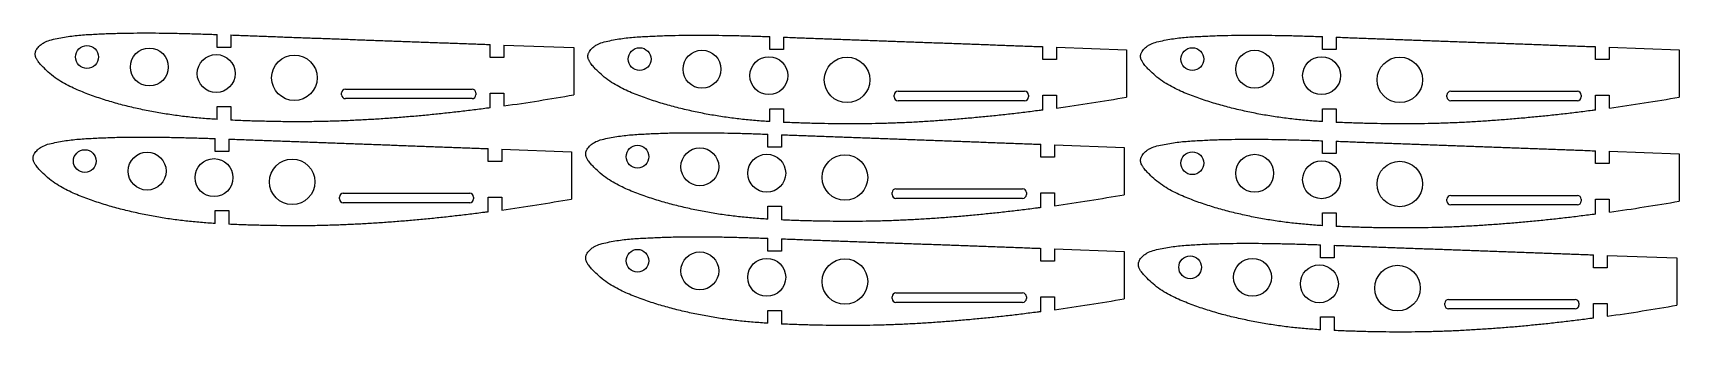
# Model space of a CAD drawing. Header units: inches. Extents: x 9.7 to 31.4, y 13.5 to 17.4.
import ezdxf

# ---------------------------------------------------------------- set-up
doc = ezdxf.new("R2010")
doc.units = ezdxf.units.IN
doc.header["$LTSCALE"] = 1.7325
doc.header["$MEASUREMENT"] = 0
doc.layers.get('0').update_dxf_attribs({"linetype": 'CONTINUOUS'})
doc.layers.add('02___PRT_ALL_AXES', color=7, linetype='CONTINUOUS')

msp = doc.modelspace()

# ---------------------------------------------------------------- linework, layer by layer
at = {"color": 1, "linetype": 'CONTINUOUS'}
for p, q in [((12.136, 17.233), (12.136, 17.403)), ((12.316, 17.396), (12.316, 17.233)), ((19.423, 17.204), (19.423, 17.374)), ((19.603, 17.368), (19.603, 17.204)), ((26.711, 17.204), (26.711, 17.374)), ((26.891, 17.368), (26.891, 17.204)), ((12.316, 17.233), (12.136, 17.233)), ((15.736, 17.1), (15.736, 17.27)), ((15.916, 17.264), (15.916, 17.1)), ((15.916, 17.264), (16.836, 17.23)), ((16.836, 17.23), (16.836, 16.606)), ((19.603, 17.204), (19.423, 17.204)), ((23.023, 17.072), (23.023, 17.242)), ((23.203, 17.235), (23.203, 17.072)), ((23.203, 17.235), (24.123, 17.201)), ((24.123, 17.201), (24.123, 16.577)), ((26.891, 17.204), (26.711, 17.204)), ((30.311, 17.072), (30.311, 17.242)), ((30.491, 17.235), (30.491, 17.072)), ((30.491, 17.235), (31.411, 17.201)), ((31.411, 17.201), (31.411, 16.577)), ((15.916, 17.1), (15.736, 17.1)), ((23.203, 17.072), (23.023, 17.072)), ((30.491, 17.072), (30.311, 17.072)), ((13.775, 16.607), (13.775, 16.632)), ((13.825, 16.682), (15.495, 16.682)), ((15.495, 16.557), (13.825, 16.557)), ((15.545, 16.632), (15.545, 16.607)), ((15.736, 16.631), (15.916, 16.631)), ((15.736, 16.436), (15.736, 16.631)), ((15.916, 16.631), (15.916, 16.461)), ((21.062, 16.579), (21.062, 16.604)), ((21.112, 16.654), (22.782, 16.654)), ((22.782, 16.529), (21.112, 16.529)), ((22.832, 16.604), (22.832, 16.579)), ((23.023, 16.602), (23.203, 16.602)), ((23.023, 16.407), (23.023, 16.602)), ((23.203, 16.602), (23.203, 16.432)), ((28.35, 16.579), (28.35, 16.604)), ((28.4, 16.654), (30.07, 16.654)), ((30.07, 16.529), (28.4, 16.529)), ((30.12, 16.604), (30.12, 16.579)), ((30.311, 16.602), (30.491, 16.602)), ((30.311, 16.407), (30.311, 16.602)), ((30.491, 16.602), (30.491, 16.432)), ((12.136, 16.283), (12.136, 16.453)), ((12.136, 16.453), (12.316, 16.453)), ((12.316, 16.453), (12.316, 16.273)), ((19.423, 16.254), (19.423, 16.424)), ((19.423, 16.424), (19.603, 16.424)), ((19.603, 16.424), (19.603, 16.244)), ((26.711, 16.254), (26.711, 16.424)), ((26.711, 16.424), (26.891, 16.424)), ((26.891, 16.424), (26.891, 16.244)), ((19.395, 15.918), (19.395, 16.088)), ((19.575, 16.082), (19.575, 15.918)), ((12.107, 15.861), (12.107, 16.031)), ((12.287, 15.861), (12.107, 15.861)), ((12.287, 16.024), (12.287, 15.861)), ((15.707, 15.728), (15.707, 15.898)), ((15.887, 15.892), (15.887, 15.728)), ((15.887, 15.892), (16.807, 15.858)), ((16.807, 15.858), (16.807, 15.234)), ((19.575, 15.918), (19.395, 15.918)), ((22.995, 15.786), (22.995, 15.956)), ((23.175, 15.949), (23.175, 15.786)), ((23.175, 15.949), (24.095, 15.915)), ((24.095, 15.915), (24.095, 15.291)), ((26.711, 15.832), (26.711, 16.002)), ((26.891, 15.996), (26.891, 15.832)), ((30.311, 15.7), (30.311, 15.87)), ((30.491, 15.863), (30.491, 15.7)), ((30.491, 15.863), (31.411, 15.829)), ((15.887, 15.728), (15.707, 15.728)), ((23.175, 15.786), (22.995, 15.786)), ((26.891, 15.832), (26.711, 15.832)), ((30.491, 15.7), (30.311, 15.7)), ((31.411, 15.829), (31.411, 15.205)), ((13.746, 15.235), (13.746, 15.26)), ((13.796, 15.31), (15.466, 15.31)), ((15.516, 15.26), (15.516, 15.235)), ((15.707, 15.259), (15.887, 15.259)), ((15.707, 15.064), (15.707, 15.259)), ((15.887, 15.259), (15.887, 15.089)), ((21.034, 15.293), (21.034, 15.318)), ((21.084, 15.368), (22.754, 15.368)), ((22.754, 15.243), (21.084, 15.243)), ((22.804, 15.318), (22.804, 15.293)), ((22.995, 15.316), (23.175, 15.316)), ((22.995, 15.121), (22.995, 15.316)), ((23.175, 15.316), (23.175, 15.146)), ((28.35, 15.207), (28.35, 15.232)), ((28.4, 15.282), (30.07, 15.282)), ((30.12, 15.232), (30.12, 15.207)), ((30.311, 15.23), (30.491, 15.23)), ((30.311, 15.035), (30.311, 15.23)), ((30.491, 15.23), (30.491, 15.06)), ((12.107, 14.911), (12.107, 15.081)), ((12.107, 15.081), (12.287, 15.081)), ((12.287, 15.081), (12.287, 14.901)), ((15.466, 15.185), (13.796, 15.185)), ((19.395, 14.968), (19.395, 15.138)), ((19.395, 15.138), (19.575, 15.138)), ((19.575, 15.138), (19.575, 14.958)), ((26.711, 14.882), (26.711, 15.052)), ((26.711, 15.052), (26.891, 15.052)), ((26.891, 15.052), (26.891, 14.872)), ((30.07, 15.157), (28.4, 15.157)), ((19.395, 14.546), (19.395, 14.716)), ((19.575, 14.546), (19.395, 14.546)), ((19.575, 14.71), (19.575, 14.546)), ((22.995, 14.414), (22.995, 14.584)), ((23.175, 14.577), (23.175, 14.414)), ((23.175, 14.577), (24.095, 14.543)), ((24.095, 14.543), (24.095, 13.919)), ((26.682, 14.461), (26.682, 14.631)), ((26.862, 14.624), (26.862, 14.461)), ((23.175, 14.414), (22.995, 14.414)), ((26.862, 14.461), (26.682, 14.461)), ((30.282, 14.328), (30.282, 14.498)), ((30.462, 14.328), (30.282, 14.328)), ((30.462, 14.491), (30.462, 14.328)), ((30.462, 14.491), (31.382, 14.458)), ((31.382, 14.458), (31.382, 13.834)), ((21.034, 13.921), (21.034, 13.946)), ((21.084, 13.996), (22.754, 13.996)), ((22.804, 13.946), (22.804, 13.921)), ((22.995, 13.944), (23.175, 13.944)), ((22.995, 13.749), (22.995, 13.944)), ((23.175, 13.944), (23.175, 13.774)), ((28.371, 13.91), (30.041, 13.91)), ((19.395, 13.596), (19.395, 13.766)), ((19.395, 13.766), (19.575, 13.766)), ((19.575, 13.766), (19.575, 13.586)), ((22.754, 13.871), (21.084, 13.871)), ((26.682, 13.51), (26.682, 13.68)), ((26.682, 13.68), (26.862, 13.68)), ((26.862, 13.68), (26.862, 13.501)), ((28.321, 13.835), (28.321, 13.86)), ((30.041, 13.785), (28.371, 13.785)), ((30.091, 13.86), (30.091, 13.835)), ((30.282, 13.859), (30.462, 13.859)), ((30.282, 13.664), (30.282, 13.859)), ((30.462, 13.859), (30.462, 13.689))]:
    msp.add_line(p, q, dxfattribs=at)
for centre, radius, start, end in [((13.825, 16.632), 0.05, 90, 180), ((13.825, 16.607), 0.05, 180, 270), ((15.495, 16.632), 0.05, 0, 90), ((15.495, 16.607), 0.05, 270, 360), ((11.554, 47.088), 30.936, 278.1046, 279.8296), ((21.112, 16.604), 0.05, 90, 180), ((21.112, 16.579), 0.05, 180, 270), ((22.782, 16.604), 0.05, 0, 90), ((22.782, 16.579), 0.05, 270, 360), ((18.842, 47.059), 30.936, 278.1046, 279.8296), ((28.4, 16.604), 0.05, 90, 180), ((28.4, 16.579), 0.05, 180, 270), ((30.07, 16.604), 0.05, 0, 90), ((30.07, 16.579), 0.05, 270, 360), ((26.13, 47.059), 30.936, 278.1046, 279.8296), ((13.796, 15.26), 0.05, 90, 180), ((13.796, 15.235), 0.05, 180, 270), ((15.466, 15.26), 0.05, 0, 90), ((15.466, 15.235), 0.05, 270, 360), ((11.526, 45.716), 30.936, 278.1046, 279.8296), ((21.084, 15.318), 0.05, 90, 180), ((21.084, 15.293), 0.05, 180, 270), ((22.754, 15.318), 0.05, 0, 90), ((22.754, 15.293), 0.05, 270, 360), ((18.813, 45.773), 30.936, 278.1046, 279.8296), ((28.4, 15.232), 0.05, 90, 180), ((28.4, 15.207), 0.05, 180, 270), ((30.07, 15.232), 0.05, 0, 90), ((30.07, 15.207), 0.05, 270, 360), ((26.13, 45.687), 30.936, 278.1046, 279.8296), ((21.084, 13.946), 0.05, 90, 180), ((21.084, 13.921), 0.05, 180, 270), ((22.754, 13.946), 0.05, 0, 90), ((22.754, 13.921), 0.05, 270, 360), ((18.813, 44.401), 30.936, 278.1046, 279.8296), ((28.371, 13.86), 0.05, 90, 180), ((30.041, 13.86), 0.05, 0, 90), ((28.371, 13.835), 0.05, 180, 270), ((30.041, 13.835), 0.05, 270, 360), ((26.101, 44.316), 30.936, 278.1046, 279.8296)]:
    msp.add_arc(centre, radius, start, end, dxfattribs=at)
for points, knots in [([(9.736, 17.132), (9.734, 17.148), (9.736, 17.167), (9.746, 17.192), (9.757, 17.211), (9.778, 17.239), (9.81, 17.269), (9.861, 17.303), (9.932, 17.331), (10.024, 17.349), (10.119, 17.368), (10.216, 17.383), (10.344, 17.397), (10.504, 17.406), (10.696, 17.415), (10.888, 17.42), (11.08, 17.423), (11.272, 17.423), (11.464, 17.421), (11.656, 17.417), (11.848, 17.412), (12.008, 17.407), (12.104, 17.404), (12.136, 17.403)], [0, 0, 0, 0, 0.017978, 0.023209, 0.031325, 0.044191, 0.06524, 0.083686, 0.11681, 0.156117, 0.195091, 0.233812, 0.272314, 0.34904, 0.425678, 0.502268, 0.578832, 0.655389, 0.73195, 0.808521, 0.885104, 0.961699, 1, 1, 1, 1]), ([(12.316, 17.396), (12.352, 17.395), (12.452, 17.391), (12.616, 17.385), (12.808, 17.378), (13, 17.37), (13.192, 17.363), (13.384, 17.356), (13.576, 17.35), (13.768, 17.343), (13.96, 17.335), (14.152, 17.328), (14.344, 17.321), (14.536, 17.314), (14.728, 17.307), (14.92, 17.3), (15.112, 17.293), (15.304, 17.286), (15.496, 17.279), (15.64, 17.274), (15.72, 17.271), (15.736, 17.27)], [0, 0, 0, 0, 0.03158, 0.087723, 0.143865, 0.200005, 0.256145, 0.312284, 0.368424, 0.424563, 0.480703, 0.536844, 0.592984, 0.649124, 0.705265, 0.761405, 0.817545, 0.873685, 0.929825, 0.985965, 1, 1, 1, 1]), ([(17.023, 17.104), (17.021, 17.119), (17.024, 17.139), (17.034, 17.163), (17.044, 17.182), (17.065, 17.211), (17.098, 17.24), (17.148, 17.275), (17.22, 17.302), (17.311, 17.321), (17.407, 17.34), (17.503, 17.354), (17.631, 17.368), (17.791, 17.377), (17.983, 17.386), (18.175, 17.392), (18.367, 17.394), (18.559, 17.394), (18.751, 17.392), (18.943, 17.389), (19.135, 17.384), (19.295, 17.379), (19.391, 17.375), (19.423, 17.374)], [0, 0, 0, 0, 0.017978, 0.023209, 0.031325, 0.044191, 0.06524, 0.083686, 0.11681, 0.156117, 0.195091, 0.233812, 0.272314, 0.34904, 0.425678, 0.502268, 0.578832, 0.655389, 0.73195, 0.808521, 0.885104, 0.961699, 1, 1, 1, 1]), ([(19.603, 17.368), (19.639, 17.366), (19.739, 17.362), (19.903, 17.356), (20.095, 17.349), (20.287, 17.342), (20.479, 17.335), (20.671, 17.328), (20.863, 17.321), (21.055, 17.314), (21.247, 17.307), (21.439, 17.3), (21.631, 17.293), (21.823, 17.286), (22.015, 17.279), (22.207, 17.272), (22.399, 17.265), (22.591, 17.257), (22.783, 17.25), (22.927, 17.245), (23.007, 17.242), (23.023, 17.242)], [0, 0, 0, 0, 0.03158, 0.087723, 0.143865, 0.200005, 0.256145, 0.312284, 0.368424, 0.424563, 0.480703, 0.536844, 0.592984, 0.649124, 0.705265, 0.761405, 0.817545, 0.873685, 0.929825, 0.985965, 1, 1, 1, 1]), ([(24.311, 17.104), (24.309, 17.119), (24.312, 17.139), (24.321, 17.163), (24.332, 17.182), (24.353, 17.211), (24.385, 17.24), (24.436, 17.275), (24.507, 17.302), (24.599, 17.321), (24.695, 17.34), (24.791, 17.354), (24.919, 17.368), (25.079, 17.377), (25.271, 17.386), (25.463, 17.392), (25.655, 17.394), (25.847, 17.394), (26.039, 17.392), (26.231, 17.389), (26.423, 17.384), (26.583, 17.379), (26.679, 17.375), (26.711, 17.374)], [0, 0, 0, 0, 0.017978, 0.023209, 0.031325, 0.044191, 0.06524, 0.083686, 0.11681, 0.156117, 0.195091, 0.233812, 0.272314, 0.34904, 0.425678, 0.502268, 0.578832, 0.655389, 0.73195, 0.808521, 0.885104, 0.961699, 1, 1, 1, 1]), ([(26.891, 17.368), (26.927, 17.366), (27.027, 17.362), (27.191, 17.356), (27.383, 17.349), (27.575, 17.342), (27.767, 17.335), (27.959, 17.328), (28.151, 17.321), (28.343, 17.314), (28.535, 17.307), (28.727, 17.3), (28.919, 17.293), (29.111, 17.286), (29.303, 17.279), (29.495, 17.272), (29.687, 17.265), (29.879, 17.257), (30.071, 17.25), (30.215, 17.245), (30.295, 17.242), (30.311, 17.242)], [0, 0, 0, 0, 0.03158, 0.087723, 0.143865, 0.200005, 0.256145, 0.312284, 0.368424, 0.424563, 0.480703, 0.536844, 0.592984, 0.649124, 0.705265, 0.761405, 0.817545, 0.873685, 0.929825, 0.985965, 1, 1, 1, 1]), ([(12.136, 16.283), (12.104, 16.285), (12.008, 16.291), (11.848, 16.304), (11.655, 16.326), (11.463, 16.353), (11.271, 16.387), (11.079, 16.426), (10.887, 16.472), (10.695, 16.526), (10.502, 16.589), (10.342, 16.65), (10.215, 16.707), (10.118, 16.756), (10.02, 16.815), (9.93, 16.884), (9.863, 16.949), (9.811, 17.001), (9.778, 17.039), (9.757, 17.072), (9.746, 17.094), (9.739, 17.112), (9.737, 17.125), (9.736, 17.132)], [0, 0, 0, 0, 0.036535, 0.109698, 0.183051, 0.256693, 0.330704, 0.40515, 0.480137, 0.555867, 0.632602, 0.710688, 0.750634, 0.791631, 0.834343, 0.880233, 0.920245, 0.941185, 0.963992, 0.977505, 0.985903, 0.991281, 1, 1, 1, 1]), ([(19.423, 16.254), (19.391, 16.256), (19.295, 16.262), (19.135, 16.276), (18.943, 16.297), (18.751, 16.324), (18.559, 16.358), (18.367, 16.398), (18.174, 16.444), (17.982, 16.498), (17.79, 16.561), (17.63, 16.621), (17.502, 16.678), (17.405, 16.728), (17.308, 16.786), (17.218, 16.855), (17.15, 16.92), (17.099, 16.973), (17.066, 17.011), (17.044, 17.044), (17.034, 17.065), (17.027, 17.084), (17.024, 17.096), (17.023, 17.104)], [0, 0, 0, 0, 0.036535, 0.109698, 0.183051, 0.256693, 0.330704, 0.40515, 0.480137, 0.555867, 0.632602, 0.710688, 0.750634, 0.791631, 0.834343, 0.880233, 0.920245, 0.941185, 0.963992, 0.977505, 0.985903, 0.991281, 1, 1, 1, 1]), ([(26.711, 16.254), (26.679, 16.256), (26.583, 16.262), (26.423, 16.276), (26.231, 16.297), (26.038, 16.324), (25.846, 16.358), (25.654, 16.398), (25.462, 16.444), (25.27, 16.498), (25.077, 16.561), (24.917, 16.621), (24.79, 16.678), (24.693, 16.728), (24.595, 16.786), (24.505, 16.855), (24.438, 16.92), (24.386, 16.973), (24.353, 17.011), (24.332, 17.044), (24.321, 17.065), (24.314, 17.084), (24.312, 17.096), (24.311, 17.104)], [0, 0, 0, 0, 0.036535, 0.109698, 0.183051, 0.256693, 0.330704, 0.40515, 0.480137, 0.555867, 0.632602, 0.710688, 0.750634, 0.791631, 0.834343, 0.880233, 0.920245, 0.941185, 0.963992, 0.977505, 0.985903, 0.991281, 1, 1, 1, 1]), ([(15.736, 16.436), (15.72, 16.434), (15.64, 16.423), (15.496, 16.405), (15.304, 16.382), (15.112, 16.361), (14.92, 16.341), (14.728, 16.323), (14.536, 16.308), (14.344, 16.293), (14.152, 16.281), (13.96, 16.271), (13.768, 16.262), (13.576, 16.257), (13.384, 16.253), (13.192, 16.252), (13, 16.253), (12.808, 16.257), (12.616, 16.261), (12.452, 16.267), (12.352, 16.271), (12.316, 16.273)], [0, 0, 0, 0, 0.014123, 0.070576, 0.126969, 0.183304, 0.239587, 0.295822, 0.352012, 0.408162, 0.464275, 0.520353, 0.5764, 0.632423, 0.688429, 0.744426, 0.800424, 0.856429, 0.912444, 0.968473, 1, 1, 1, 1]), ([(23.023, 16.407), (23.007, 16.405), (22.927, 16.394), (22.783, 16.376), (22.591, 16.353), (22.399, 16.332), (22.207, 16.313), (22.015, 16.295), (21.823, 16.279), (21.631, 16.265), (21.439, 16.252), (21.247, 16.242), (21.055, 16.234), (20.863, 16.228), (20.671, 16.225), (20.479, 16.224), (20.287, 16.225), (20.095, 16.228), (19.903, 16.233), (19.739, 16.238), (19.639, 16.243), (19.603, 16.244)], [0, 0, 0, 0, 0.014123, 0.070576, 0.126969, 0.183304, 0.239587, 0.295822, 0.352012, 0.408162, 0.464275, 0.520353, 0.5764, 0.632423, 0.688429, 0.744426, 0.800424, 0.856429, 0.912444, 0.968473, 1, 1, 1, 1]), ([(30.311, 16.407), (30.295, 16.405), (30.215, 16.394), (30.071, 16.376), (29.879, 16.353), (29.687, 16.332), (29.495, 16.313), (29.303, 16.295), (29.111, 16.279), (28.919, 16.265), (28.727, 16.252), (28.535, 16.242), (28.343, 16.234), (28.151, 16.228), (27.959, 16.225), (27.767, 16.224), (27.575, 16.225), (27.383, 16.228), (27.191, 16.233), (27.027, 16.238), (26.927, 16.243), (26.891, 16.244)], [0, 0, 0, 0, 0.014123, 0.070576, 0.126969, 0.183304, 0.239587, 0.295822, 0.352012, 0.408162, 0.464275, 0.520353, 0.5764, 0.632423, 0.688429, 0.744426, 0.800424, 0.856429, 0.912444, 0.968473, 1, 1, 1, 1]), ([(16.995, 15.818), (16.993, 15.833), (16.995, 15.853), (17.005, 15.877), (17.016, 15.896), (17.037, 15.925), (17.069, 15.954), (17.12, 15.989), (17.191, 16.016), (17.283, 16.035), (17.378, 16.054), (17.475, 16.068), (17.603, 16.082), (17.763, 16.091), (17.955, 16.1), (18.147, 16.106), (18.339, 16.108), (18.531, 16.108), (18.723, 16.106), (18.915, 16.103), (19.107, 16.098), (19.267, 16.093), (19.363, 16.089), (19.395, 16.088)], [0, 0, 0, 0, 0.017978, 0.023209, 0.031325, 0.044191, 0.06524, 0.083686, 0.11681, 0.156117, 0.195091, 0.233812, 0.272314, 0.34904, 0.425678, 0.502268, 0.578832, 0.655389, 0.73195, 0.808521, 0.885104, 0.961699, 1, 1, 1, 1]), ([(19.575, 16.082), (19.611, 16.08), (19.711, 16.076), (19.875, 16.07), (20.067, 16.063), (20.259, 16.056), (20.451, 16.049), (20.643, 16.042), (20.835, 16.035), (21.027, 16.028), (21.219, 16.021), (21.411, 16.014), (21.603, 16.007), (21.795, 16), (21.987, 15.993), (22.179, 15.986), (22.371, 15.978), (22.563, 15.971), (22.755, 15.964), (22.899, 15.959), (22.979, 15.956), (22.995, 15.956)], [0, 0, 0, 0, 0.03158, 0.087723, 0.143865, 0.200005, 0.256145, 0.312284, 0.368424, 0.424563, 0.480703, 0.536844, 0.592984, 0.649124, 0.705265, 0.761405, 0.817545, 0.873685, 0.929825, 0.985965, 1, 1, 1, 1]), ([(9.707, 15.76), (9.705, 15.776), (9.708, 15.795), (9.718, 15.82), (9.728, 15.839), (9.749, 15.867), (9.782, 15.897), (9.832, 15.931), (9.904, 15.959), (9.995, 15.977), (10.091, 15.997), (10.187, 16.011), (10.315, 16.025), (10.475, 16.034), (10.667, 16.043), (10.859, 16.049), (11.051, 16.051), (11.243, 16.051), (11.435, 16.049), (11.627, 16.045), (11.819, 16.04), (11.979, 16.035), (12.075, 16.032), (12.107, 16.031)], [0, 0, 0, 0, 0.017978, 0.023209, 0.031325, 0.044191, 0.06524, 0.083686, 0.11681, 0.156117, 0.195091, 0.233812, 0.272314, 0.34904, 0.425678, 0.502268, 0.578832, 0.655389, 0.73195, 0.808521, 0.885104, 0.961699, 1, 1, 1, 1]), ([(12.287, 16.024), (12.323, 16.023), (12.423, 16.019), (12.587, 16.013), (12.779, 16.006), (12.971, 15.999), (13.163, 15.992), (13.355, 15.985), (13.547, 15.978), (13.739, 15.971), (13.931, 15.964), (14.123, 15.957), (14.315, 15.95), (14.507, 15.942), (14.699, 15.935), (14.891, 15.928), (15.083, 15.921), (15.275, 15.914), (15.467, 15.907), (15.611, 15.902), (15.691, 15.899), (15.707, 15.898)], [0, 0, 0, 0, 0.03158, 0.087723, 0.143865, 0.200005, 0.256145, 0.312284, 0.368424, 0.424563, 0.480703, 0.536844, 0.592984, 0.649124, 0.705265, 0.761405, 0.817545, 0.873685, 0.929825, 0.985965, 1, 1, 1, 1]), ([(24.311, 15.732), (24.309, 15.747), (24.312, 15.767), (24.321, 15.791), (24.332, 15.811), (24.353, 15.839), (24.385, 15.869), (24.436, 15.903), (24.507, 15.93), (24.599, 15.949), (24.695, 15.968), (24.791, 15.983), (24.919, 15.996), (25.079, 16.005), (25.271, 16.015), (25.463, 16.02), (25.655, 16.023), (25.847, 16.023), (26.039, 16.021), (26.231, 16.017), (26.423, 16.012), (26.583, 16.007), (26.679, 16.003), (26.711, 16.002)], [0, 0, 0, 0, 0.017978, 0.023209, 0.031325, 0.044191, 0.06524, 0.083686, 0.11681, 0.156117, 0.195091, 0.233812, 0.272314, 0.34904, 0.425678, 0.502268, 0.578832, 0.655389, 0.73195, 0.808521, 0.885104, 0.961699, 1, 1, 1, 1]), ([(26.891, 15.996), (26.927, 15.994), (27.027, 15.991), (27.191, 15.984), (27.383, 15.977), (27.575, 15.97), (27.767, 15.963), (27.959, 15.956), (28.151, 15.949), (28.343, 15.942), (28.535, 15.935), (28.727, 15.928), (28.919, 15.921), (29.111, 15.914), (29.303, 15.907), (29.495, 15.9), (29.687, 15.893), (29.879, 15.886), (30.071, 15.879), (30.215, 15.873), (30.295, 15.87), (30.311, 15.87)], [0, 0, 0, 0, 0.03158, 0.087723, 0.143865, 0.200005, 0.256145, 0.312284, 0.368424, 0.424563, 0.480703, 0.536844, 0.592984, 0.649124, 0.705265, 0.761405, 0.817545, 0.873685, 0.929825, 0.985965, 1, 1, 1, 1]), ([(12.107, 14.911), (12.075, 14.913), (11.979, 14.919), (11.819, 14.933), (11.627, 14.954), (11.435, 14.981), (11.243, 15.015), (11.051, 15.055), (10.858, 15.101), (10.666, 15.154), (10.474, 15.218), (10.314, 15.278), (10.186, 15.335), (10.089, 15.384), (9.992, 15.443), (9.902, 15.512), (9.834, 15.577), (9.782, 15.629), (9.75, 15.668), (9.728, 15.701), (9.718, 15.722), (9.711, 15.741), (9.708, 15.753), (9.707, 15.76)], [0, 0, 0, 0, 0.036535, 0.109698, 0.183051, 0.256693, 0.330704, 0.40515, 0.480137, 0.555867, 0.632602, 0.710688, 0.750634, 0.791631, 0.834343, 0.880233, 0.920245, 0.941185, 0.963992, 0.977505, 0.985903, 0.991281, 1, 1, 1, 1]), ([(19.395, 14.968), (19.363, 14.97), (19.267, 14.976), (19.107, 14.99), (18.914, 15.011), (18.722, 15.038), (18.53, 15.072), (18.338, 15.112), (18.146, 15.158), (17.954, 15.212), (17.761, 15.275), (17.601, 15.335), (17.474, 15.392), (17.377, 15.442), (17.279, 15.5), (17.189, 15.569), (17.122, 15.634), (17.07, 15.686), (17.037, 15.725), (17.016, 15.758), (17.005, 15.779), (16.998, 15.798), (16.996, 15.81), (16.995, 15.818)], [0, 0, 0, 0, 0.036535, 0.109698, 0.183051, 0.256693, 0.330704, 0.40515, 0.480137, 0.555867, 0.632602, 0.710688, 0.750634, 0.791631, 0.834343, 0.880233, 0.920245, 0.941185, 0.963992, 0.977505, 0.985903, 0.991281, 1, 1, 1, 1]), ([(26.711, 14.882), (26.679, 14.884), (26.583, 14.891), (26.423, 14.904), (26.231, 14.925), (26.038, 14.953), (25.846, 14.986), (25.654, 15.026), (25.462, 15.072), (25.27, 15.126), (25.077, 15.189), (24.917, 15.25), (24.79, 15.306), (24.693, 15.356), (24.595, 15.415), (24.505, 15.483), (24.438, 15.548), (24.386, 15.601), (24.353, 15.639), (24.332, 15.672), (24.321, 15.694), (24.314, 15.712), (24.312, 15.724), (24.311, 15.732)], [0, 0, 0, 0, 0.036535, 0.109698, 0.183051, 0.256693, 0.330704, 0.40515, 0.480137, 0.555867, 0.632602, 0.710688, 0.750634, 0.791631, 0.834343, 0.880233, 0.920245, 0.941185, 0.963992, 0.977505, 0.985903, 0.991281, 1, 1, 1, 1]), ([(15.707, 15.064), (15.691, 15.062), (15.611, 15.051), (15.467, 15.033), (15.275, 15.01), (15.083, 14.989), (14.891, 14.969), (14.699, 14.952), (14.507, 14.936), (14.315, 14.922), (14.123, 14.909), (13.931, 14.899), (13.739, 14.891), (13.547, 14.885), (13.355, 14.881), (13.163, 14.88), (12.971, 14.882), (12.779, 14.885), (12.587, 14.89), (12.423, 14.895), (12.323, 14.899), (12.287, 14.901)], [0, 0, 0, 0, 0.014123, 0.070576, 0.126969, 0.183304, 0.239587, 0.295822, 0.352012, 0.408162, 0.464275, 0.520353, 0.5764, 0.632423, 0.688429, 0.744426, 0.800424, 0.856429, 0.912444, 0.968473, 1, 1, 1, 1]), ([(22.995, 15.121), (22.979, 15.119), (22.899, 15.108), (22.755, 15.09), (22.563, 15.067), (22.371, 15.046), (22.179, 15.027), (21.987, 15.009), (21.795, 14.993), (21.603, 14.979), (21.411, 14.966), (21.219, 14.956), (21.027, 14.948), (20.835, 14.942), (20.643, 14.939), (20.451, 14.938), (20.259, 14.939), (20.067, 14.942), (19.875, 14.947), (19.711, 14.952), (19.611, 14.957), (19.575, 14.958)], [0, 0, 0, 0, 0.014123, 0.070576, 0.126969, 0.183304, 0.239587, 0.295822, 0.352012, 0.408162, 0.464275, 0.520353, 0.5764, 0.632423, 0.688429, 0.744426, 0.800424, 0.856429, 0.912444, 0.968473, 1, 1, 1, 1]), ([(30.311, 15.035), (30.295, 15.033), (30.215, 15.023), (30.071, 15.004), (29.879, 14.981), (29.687, 14.96), (29.495, 14.941), (29.303, 14.923), (29.111, 14.907), (28.919, 14.893), (28.727, 14.881), (28.535, 14.87), (28.343, 14.862), (28.151, 14.856), (27.959, 14.853), (27.767, 14.852), (27.575, 14.853), (27.383, 14.856), (27.191, 14.861), (27.027, 14.867), (26.927, 14.871), (26.891, 14.872)], [0, 0, 0, 0, 0.014123, 0.070576, 0.126969, 0.183304, 0.239587, 0.295822, 0.352012, 0.408162, 0.464275, 0.520353, 0.5764, 0.632423, 0.688429, 0.744426, 0.800424, 0.856429, 0.912444, 0.968473, 1, 1, 1, 1]), ([(16.995, 14.446), (16.993, 14.461), (16.995, 14.481), (17.005, 14.505), (17.016, 14.525), (17.037, 14.553), (17.069, 14.583), (17.12, 14.617), (17.191, 14.644), (17.283, 14.663), (17.378, 14.682), (17.475, 14.697), (17.603, 14.71), (17.763, 14.719), (17.955, 14.728), (18.147, 14.734), (18.339, 14.737), (18.531, 14.737), (18.723, 14.735), (18.915, 14.731), (19.107, 14.726), (19.267, 14.721), (19.363, 14.717), (19.395, 14.716)], [0, 0, 0, 0, 0.017978, 0.023209, 0.031325, 0.044191, 0.06524, 0.083686, 0.11681, 0.156117, 0.195091, 0.233812, 0.272314, 0.34904, 0.425678, 0.502268, 0.578832, 0.655389, 0.73195, 0.808521, 0.885104, 0.961699, 1, 1, 1, 1]), ([(19.575, 14.71), (19.611, 14.708), (19.711, 14.705), (19.875, 14.698), (20.067, 14.691), (20.259, 14.684), (20.451, 14.677), (20.643, 14.67), (20.835, 14.663), (21.027, 14.656), (21.219, 14.649), (21.411, 14.642), (21.603, 14.635), (21.795, 14.628), (21.987, 14.621), (22.179, 14.614), (22.371, 14.607), (22.563, 14.6), (22.755, 14.593), (22.899, 14.587), (22.979, 14.584), (22.995, 14.584)], [0, 0, 0, 0, 0.03158, 0.087723, 0.143865, 0.200005, 0.256145, 0.312284, 0.368424, 0.424563, 0.480703, 0.536844, 0.592984, 0.649124, 0.705265, 0.761405, 0.817545, 0.873685, 0.929825, 0.985965, 1, 1, 1, 1]), ([(24.282, 14.36), (24.28, 14.376), (24.283, 14.395), (24.293, 14.419), (24.303, 14.439), (24.324, 14.467), (24.357, 14.497), (24.407, 14.531), (24.479, 14.559), (24.57, 14.577), (24.666, 14.596), (24.762, 14.611), (24.89, 14.624), (25.05, 14.634), (25.242, 14.643), (25.434, 14.648), (25.626, 14.651), (25.818, 14.651), (26.01, 14.649), (26.202, 14.645), (26.394, 14.64), (26.554, 14.635), (26.65, 14.632), (26.682, 14.631)], [0, 0, 0, 0, 0.017978, 0.023209, 0.031325, 0.044191, 0.06524, 0.083686, 0.11681, 0.156117, 0.195091, 0.233812, 0.272314, 0.34904, 0.425678, 0.502268, 0.578832, 0.655389, 0.73195, 0.808521, 0.885104, 0.961699, 1, 1, 1, 1]), ([(26.862, 14.624), (26.898, 14.623), (26.998, 14.619), (27.162, 14.613), (27.354, 14.605), (27.546, 14.598), (27.738, 14.591), (27.93, 14.584), (28.122, 14.577), (28.314, 14.57), (28.506, 14.563), (28.698, 14.556), (28.89, 14.549), (29.082, 14.542), (29.274, 14.535), (29.466, 14.528), (29.658, 14.521), (29.85, 14.514), (30.042, 14.507), (30.186, 14.502), (30.266, 14.499), (30.282, 14.498)], [0, 0, 0, 0, 0.03158, 0.087723, 0.143865, 0.200005, 0.256145, 0.312284, 0.368424, 0.424563, 0.480703, 0.536844, 0.592984, 0.649124, 0.705265, 0.761405, 0.817545, 0.873685, 0.929825, 0.985965, 1, 1, 1, 1]), ([(19.395, 13.596), (19.363, 13.598), (19.267, 13.605), (19.107, 13.618), (18.914, 13.639), (18.722, 13.667), (18.53, 13.7), (18.338, 13.74), (18.146, 13.786), (17.954, 13.84), (17.761, 13.903), (17.601, 13.964), (17.474, 14.02), (17.377, 14.07), (17.279, 14.129), (17.189, 14.197), (17.122, 14.262), (17.07, 14.315), (17.037, 14.353), (17.016, 14.386), (17.005, 14.407), (16.998, 14.426), (16.996, 14.438), (16.995, 14.446)], [0, 0, 0, 0, 0.036535, 0.109698, 0.183051, 0.256693, 0.330704, 0.40515, 0.480137, 0.555867, 0.632602, 0.710688, 0.750634, 0.791631, 0.834343, 0.880233, 0.920245, 0.941185, 0.963992, 0.977505, 0.985903, 0.991281, 1, 1, 1, 1]), ([(26.682, 13.51), (26.65, 13.512), (26.554, 13.519), (26.394, 13.532), (26.202, 13.553), (26.01, 13.581), (25.818, 13.615), (25.626, 13.654), (25.433, 13.7), (25.241, 13.754), (25.049, 13.817), (24.889, 13.878), (24.761, 13.935), (24.664, 13.984), (24.567, 14.043), (24.477, 14.112), (24.409, 14.177), (24.358, 14.229), (24.325, 14.267), (24.303, 14.3), (24.293, 14.322), (24.286, 14.34), (24.283, 14.352), (24.282, 14.36)], [0, 0, 0, 0, 0.036535, 0.109698, 0.183051, 0.256693, 0.330704, 0.40515, 0.480137, 0.555867, 0.632602, 0.710688, 0.750634, 0.791631, 0.834343, 0.880233, 0.920245, 0.941185, 0.963992, 0.977505, 0.985903, 0.991281, 1, 1, 1, 1]), ([(22.995, 13.749), (22.979, 13.747), (22.899, 13.737), (22.755, 13.718), (22.563, 13.695), (22.371, 13.674), (22.179, 13.655), (21.987, 13.637), (21.795, 13.621), (21.603, 13.607), (21.411, 13.595), (21.219, 13.584), (21.027, 13.576), (20.835, 13.57), (20.643, 13.567), (20.451, 13.566), (20.259, 13.567), (20.067, 13.57), (19.875, 13.575), (19.711, 13.581), (19.611, 13.585), (19.575, 13.586)], [0, 0, 0, 0, 0.014123, 0.070576, 0.126969, 0.183304, 0.239587, 0.295822, 0.352012, 0.408162, 0.464275, 0.520353, 0.5764, 0.632423, 0.688429, 0.744426, 0.800424, 0.856429, 0.912444, 0.968473, 1, 1, 1, 1]), ([(30.282, 13.664), (30.266, 13.662), (30.186, 13.651), (30.042, 13.632), (29.85, 13.61), (29.658, 13.588), (29.466, 13.569), (29.274, 13.551), (29.082, 13.535), (28.89, 13.521), (28.698, 13.509), (28.506, 13.498), (28.314, 13.49), (28.122, 13.484), (27.93, 13.481), (27.738, 13.48), (27.546, 13.481), (27.354, 13.484), (27.162, 13.489), (26.998, 13.495), (26.898, 13.499), (26.862, 13.501)], [0, 0, 0, 0, 0.014123, 0.070576, 0.126969, 0.183304, 0.239587, 0.295822, 0.352012, 0.408162, 0.464275, 0.520353, 0.5764, 0.632423, 0.688429, 0.744426, 0.800424, 0.856429, 0.912444, 0.968473, 1, 1, 1, 1])]:
    msp.add_open_spline(points, degree=3, knots=knots, dxfattribs=at)
at = {"layer": '02___PRT_ALL_AXES', "color": 1, "linetype": 'CONTINUOUS'}
for centre, radius in [((10.418, 17.106), 0.15), ((11.24, 16.974), 0.25), ((17.705, 17.078), 0.15), ((18.527, 16.945), 0.25), ((24.993, 17.078), 0.15), ((25.815, 16.945), 0.25), ((12.122, 16.888), 0.25), ((13.153, 16.832), 0.3), ((19.409, 16.86), 0.25), ((20.44, 16.804), 0.3), ((26.697, 16.86), 0.25), ((27.728, 16.804), 0.3), ((10.389, 15.734), 0.15), ((11.211, 15.602), 0.25), ((17.677, 15.792), 0.15), ((18.499, 15.659), 0.25), ((24.993, 15.706), 0.15), ((12.093, 15.516), 0.25), ((13.124, 15.46), 0.3), ((19.381, 15.574), 0.25), ((20.412, 15.518), 0.3), ((25.815, 15.573), 0.25), ((26.697, 15.488), 0.25), ((27.728, 15.432), 0.3), ((17.677, 14.42), 0.15), ((18.499, 14.287), 0.25), ((19.381, 14.202), 0.25), ((20.412, 14.146), 0.3), ((24.964, 14.334), 0.15), ((25.786, 14.202), 0.25), ((26.668, 14.116), 0.25), ((27.699, 14.06), 0.3)]:
    msp.add_circle(centre, radius, dxfattribs=at)

doc.saveas('drawing.dxf')
